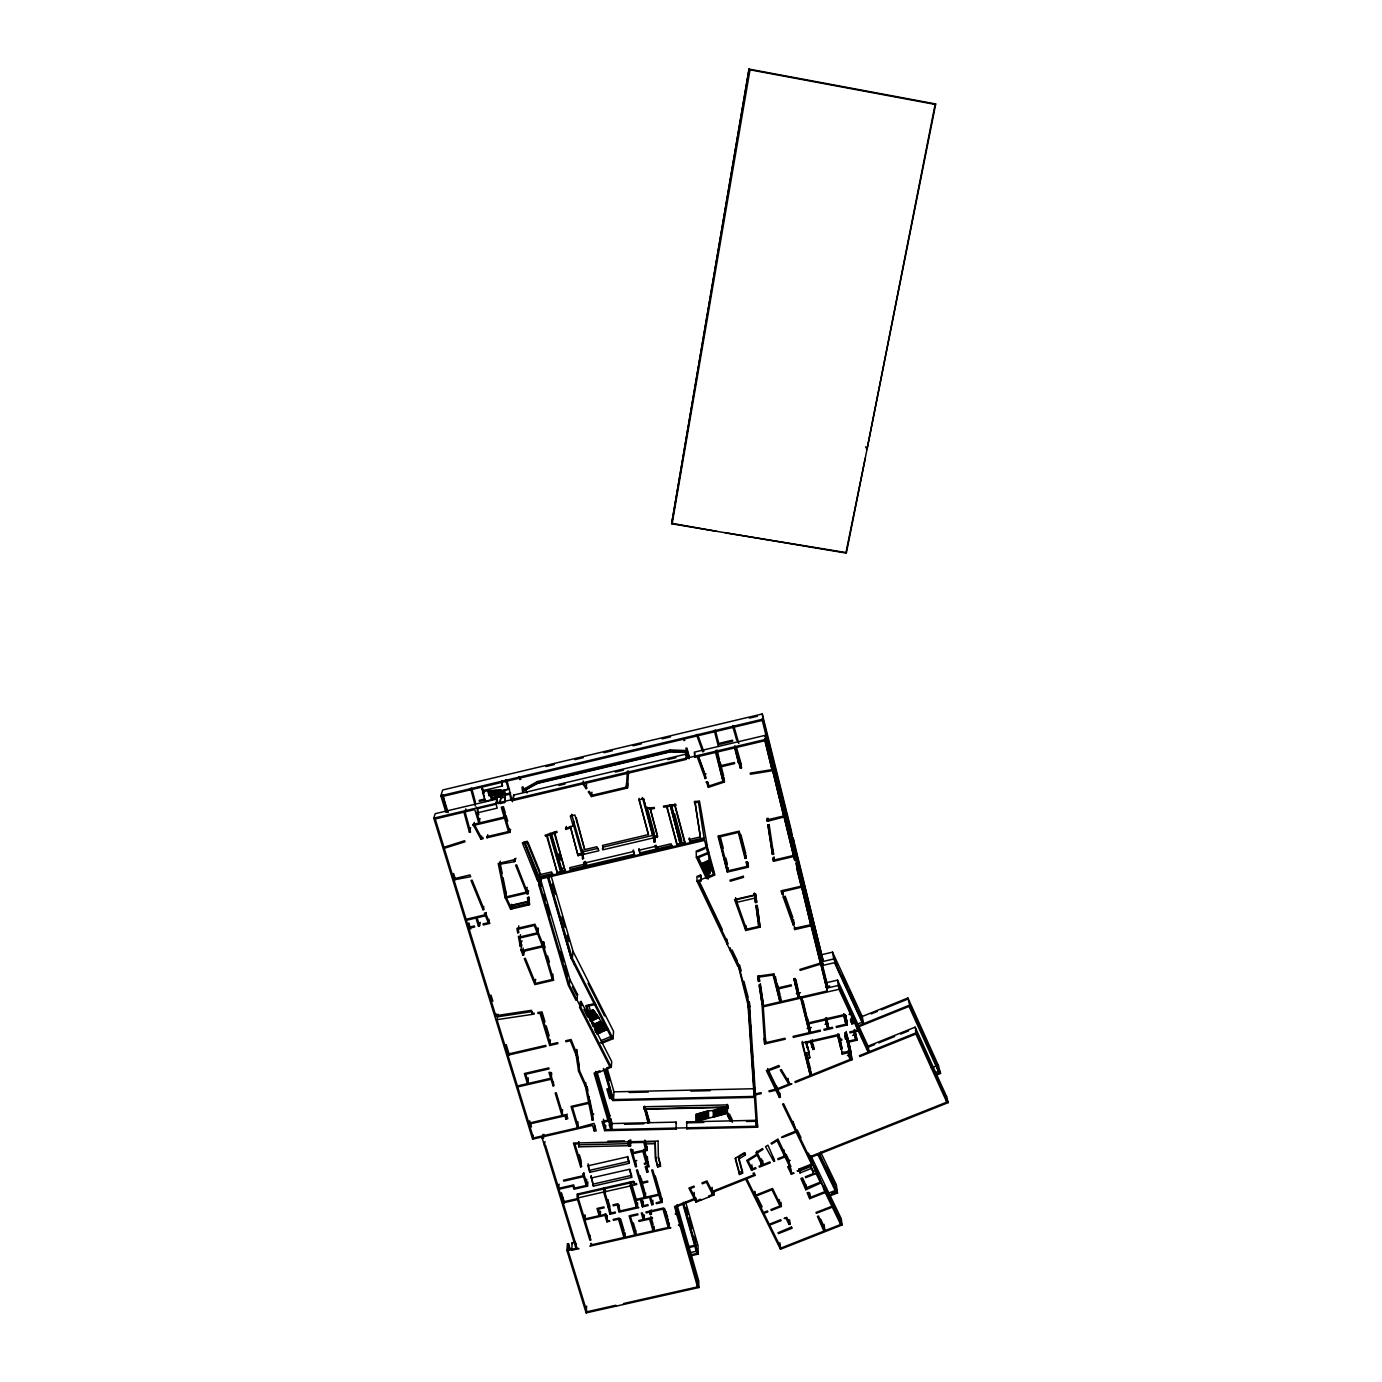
<?xml version="1.0" encoding="UTF-8"?>
<svg xmlns="http://www.w3.org/2000/svg" width="1382" height="1382" viewBox="0 0 1382 1382"><rect width="100%" height="100%" fill="white"/><g stroke="black" fill="none" stroke-linecap="round" stroke-linejoin="round"><path stroke-width="1.5" d="M624.111 1233.176L623.938 1237.477L592.342 1244.629L590.857 1243.403L591.289 1244.871L589.889 1246.167L670.892 1227.821L669.303 1227.199L669.303 1222.932M705.977 843.175L706.116 846.25L707.238 845.991L699.465 800.973L694.334 801.715L694.507 802.787L698.463 802.234L704.284 839.323L681.637 844.661L671.307 806.086L671.307 804.618L681.62 843.124L685.006 842.329L674.796 804.134M716.394 531.275L672.205 523.381L672.222 520.219M623.938 1237.477L618.514 1219.2L613.435 1220.358L613.159 1219.425L619.291 1218.043L624.992 1237.236L634.787 1235.007L629.121 1215.814L637.689 1213.862L637.966 1214.778L630.451 1216.488L635.841 1234.782L653.047 1230.878L649.592 1219.045L639.02 1221.446L638.743 1220.531L643.183 1219.511L641.3 1213.051L642.354 1212.809L644.237 1219.269L652.287 1217.456L652.546 1218.371L650.646 1218.803L654.101 1230.636L668.232 1227.441L668.266 1223.156M680.514 844.92L670.149 804.79L680.514 844.92L657.521 850.327L656.139 845.3L655.016 845.577L656.398 850.604L586.106 867.136L584.672 862.143L583.55 862.403L584.983 867.412L562.094 872.802L550.986 834.417L557.136 832.361L556.721 831.325L545.078 835.229L545.493 836.265L549.881 834.78L560.971 873.061L538.099 878.434L524.158 841.983L538.358 876.844L552.696 873.476L552.455 875.065L551.539 871.938L540.224 874.599L527.129 842.415M670.374 749.942L537.408 781.538L523.761 789.157L523.433 790.711L537.114 783.076L670.374 751.428L670.374 749.942L686.405 750.53L688.184 758.632M671.652 523.761L749.027 69.1L671.652 523.761L846.354 553.111L935.718 103.961L749.027 69.1M669.303 1227.199L666.072 1211.703M660.803 1201.701L658.92 1195.188L659.007 1188.917L660.872 1195.395L660.803 1201.701L656.139 1202.755L656.415 1203.687L662.133 1202.375L662.185 1198.177M648.037 1161.847L647.951 1165.942L645.204 1166.563L646.845 1172.212L648.331 1171.867L646.551 1167.272L649.281 1166.65L643.908 1151.189L647.156 1150.446L645.325 1141.929L655.223 1141.705L655.569 1159.118L657.728 1166.926L660.51 1166.287L658.972 1158.824M657.728 1166.926L655.517 1157.097L655.223 1141.705M660.51 1166.287L658.454 1157.028M641.593 1179.295L641.473 1183.441L645.498 1197.244L658.661 1194.255L658.713 1190.075M653.047 1230.878L653.116 1226.594M654.101 1230.636L654.17 1226.352M655.569 1159.118L655.604 1157.08M666.314 1216.868L667.644 1216.557L666.055 1215.935L663.74 1207.954L645.947 1211.979L646.223 1212.912L649.609 1212.135L650.3 1214.553L651.371 1214.312L651.44 1210.079M652.891 1200.302L652.805 1204.499L651.751 1204.741L651.82 1200.526M657.469 836.939L657.504 835.419L654.135 836.214L646.482 808.159L649.972 807.658L657.469 836.939L654.083 837.734L655.172 841.742L654.049 842.001L653.081 833.45M657.521 850.327L657.573 847.252M650.3 1214.553L650.386 1210.321M656.398 850.604L656.433 849.049L640.039 852.919L639.97 854.456L638.881 848.738L640.039 852.919M646.845 1172.212L647.001 1166.045M647.156 1150.446L647.26 1146.386M647.951 1165.942L647.381 1156.579M655.172 841.742L655.241 838.684M631.419 1181.61L631.263 1185.756L635.305 1199.559L644.427 1197.486L644.599 1191.215L640.056 1175.616M632.973 1149.651L632.818 1153.711L636.584 1166.65L635.53 1166.892L630.434 1149.409L631.505 1149.168L632.541 1152.761L645.809 1149.738L644.91 1140.029M644.237 1219.269L644.357 1215.02M654.049 842.001L654.204 833.191L647.139 807.209M645.498 1197.244L645.601 1193.063M647.294 1163.679L644.565 1164.318L644.288 1163.368L646.154 1162.936L646.31 1156.82L644.116 1149.168M644.651 1106.153L648.538 1123.065M651.751 1204.741L649.592 1197.313L641.317 1199.196L643.217 1205.691L647.864 1204.638L648.141 1205.553L642.423 1206.866L642.595 1200.543M652.96 838.01L602.759 849.844L602.466 848.79L603.502 847.045L652.719 835.436L643.597 798.606M643.217 1205.691L643.321 1201.476M643.183 1219.511L643.304 1215.262M648.106 1123.1L644.081 1106.757L727.606 1104.892L727.727 1108.329L727.139 1104.304M644.185 1107.155L644.133 1109.245L727.295 1107.379L727.295 1108.347M642.423 1206.866L640.246 1199.421L635.582 1200.492L637.482 1206.987L638.812 1207.678L619.015 1212.169L617.184 1204.862L613.28 1205.76L613.003 1204.828L617.979 1203.705L620.121 1210.943L636.428 1207.229L636.566 1203.014M603.364 848.583L602.483 845.438L648.434 834.59L639.002 798.347M635.841 1234.782L635.979 1230.481M637.482 1206.987L637.62 1202.772M635.599 1164.853L635.737 1160.742L636.791 1160.5M634.787 1235.007L635.012 1228.563L633.319 1222.828M631.263 1185.756L636.791 1184.495L636.515 1183.562L634.39 1184.046L634.476 1181.973L578.056 1194.825L577.555 1199.576L589.907 1240.276L590.96 1240.051L584.862 1219.926L585.191 1215.676M593.396 1186.101L591.133 1175.978L593.396 1186.101L631.695 1177.378L630.002 1169.258M636.428 1207.229L630.209 1185.998L630.365 1181.852M630.797 1139.908L630.555 1145.954L629.484 1146.196L629.743 1140.15M629.155 1163.316L627.255 1156.855L587.903 1165.838L589.838 1172.299L629.155 1163.316L627.825 1156.44M642.336 799.003L642.405 797.552L652.719 835.436M628.568 1145.695L628.568 1140.737L628.568 1145.695L578.712 1146.835L578.782 1141.878L578.712 1146.835M624.992 1237.236L625.165 1232.934M619.067 1211.185L619.05 1204.914M634.424 854.231L634.355 855.786L633.267 850.051L634.424 854.231L586.279 865.564L585.087 861.401L584.914 862.973L633.198 851.606M604.953 1187.639L604.694 1191.802L611.017 1212.999L615.145 1212.066L615.422 1212.999L609.911 1214.242L609.877 1209.077M737.573 962.909L748.595 1007.253L748.18 1001.864L756.455 1126.244L611.811 1129.526L612.157 1123.549L610.792 1118.902L609.721 1119.144L610.585 1122.098M755.056 1094.319L755.211 1096.392L613.539 1099.571L613.988 1091.849L606.974 1067.75M578.522 1193.668L578.16 1197.849L584.586 1219.01L599.166 1215.694L597.007 1208.473L603.882 1206.901L604.159 1207.833L598.337 1209.146L600.22 1215.452L606.042 1214.139L607.665 1220.669L609.842 1221.17L606.888 1221.843L607.251 1215.452M609.911 1214.242L608.08 1206.935L608.166 1199.697M610.792 1118.902L610.429 1124.844L609.358 1125.103L610.671 1129.56L605.523 1129.664L603.312 1122.201L608.184 1121.078L608.27 1114.186L595.728 1071.482M610.671 1129.56L611.017 1123.583M612.433 1099.588L612.554 1097.498L610.464 1097.55L608.166 1089.69L610.153 1089.241L605.23 1072.363M754.676 1088.239L755.28 1097.36L612.71 1100.538L610.758 1091.296M609.358 1125.103L609.842 1115.654L597.024 1071.948M608.08 1206.935L603.64 1192.044L603.899 1187.881M610.015 1091.314L609.877 1088.308L606.853 1088.999L609.635 1098.517L612.848 1098.448M611.811 1129.526L595.417 1073.693L611.328 1067.198L611.69 1061.514L581.062 1001.414L579.68 1005.44M601.688 1043.358L613.107 1038.694L613.556 1031.352L573.098 951.455L551.107 875.912M609.479 1121.597L608.408 1121.839L608.546 1115.153M599.166 1215.694L599.442 1211.444M612.157 1123.549L676.109 1122.115L676.126 1129.059L604.677 1130.683L605.057 1124.689M600.22 1215.452L600.496 1211.219M605.523 1129.664L605.782 1125.691M627.428 771.104L626.374 787.135L591.997 795.289L589.233 791.247L588.248 791.834L591.479 796.55L627.48 788.016L627.756 783.715M626.374 787.135L626.651 782.834M627.48 788.016L628.62 770.983M606.525 1028.985L599.581 1031.818L606.525 1028.985L605.921 1027.793L595.452 1031.974L595.694 1029.003L594.692 1029.417M597.059 1034.03L607.164 1029.469M590.01 1238.669L590.252 1235.422M605.886 1028.139L604.66 1026.118L597.732 1028.968L598.959 1030.989L605.921 1027.793M676.973 1204.828L698.722 1280.872L698.843 1287.54L586.141 1312.9L586.624 1306.111M604.02 1025.634L597.076 1028.484L604.02 1025.634L602.794 1023.596L595.815 1026.809L602.794 1023.596M597.093 1028.122L597.698 1029.314L604.66 1026.118M588.905 1103.32L572.407 1107.12L578.54 1127.626L594.035 1123.393L596.247 1130.873L594.208 1130.908L594.64 1124.931M600.22 1032.648L600.427 1029.936M600.876 1021.419L593.914 1024.287L600.876 1021.419L598.216 1016.599L591.22 1019.812L598.216 1016.599M589.838 1172.299L588.076 1163.799M601.498 1022.265L594.536 1025.116L601.498 1022.265L600.894 1021.073M544.957 1141.567L544.473 1145.609L545.545 1145.367L558.691 1188.313L573.72 1184.892L574.687 1188.071L586.227 1185.445L586.711 1179.209M584.586 1219.01L584.914 1214.761M598.959 1030.989L599.581 1031.818M634.39 1184.046L633.578 1181.247L577.037 1194.117L577.279 1198.66L562.854 1201.943L558.967 1189.246L572.943 1186.067L573.893 1189.246L587.557 1186.136L587.886 1181.973M551.712 1073.503L551.021 1079.256L517.714 1086.943L528.857 1123.134L561.956 1115.533L555.167 1093.007L556.238 1092.765L563.027 1115.291L565.704 1114.669L567.536 1117.744L567.829 1118.694L565.894 1119.144L564.91 1115.879L529.151 1124.102L533.417 1137.973L577.469 1127.867L571.042 1106.412L588.628 1102.37L585.398 1086.477L578.574 1071.223L576.104 1055.088L570.334 1040.732L565.981 1041.734L565.687 1040.75L571.042 1039.506L577.21 1054.863L579.663 1070.981L586.486 1086.2L593.362 1120.076L592.256 1120.249L592.723 1114.324L589.734 1099.588M597.56 1016.098L590.58 1018.966L597.56 1016.098L596.316 1014.06L589.302 1017.273L596.316 1014.06M589.302 1097.481L588.836 1103.337L592.256 1120.249M595.176 1025.962L602.155 1022.766L595.176 1025.962L593.932 1023.924M586.227 1185.445L583.567 1176.635L583.895 1172.506M595.556 1032.354L595.797 1029.383M586.141 1312.9L566.896 1250.399L575.931 1248.343L576.346 1243.472M588.628 1102.37L589.112 1096.513M595.659 1013.542L588.663 1016.426L595.659 1013.542L594.415 1011.503L587.385 1014.716L594.415 1011.503M593.137 1009.793L586.106 1013.041L593.137 1009.793L593.742 1010.985L586.745 1013.87L586.141 1012.661M578.609 1143.899L574.877 1143.985L581.701 1166.615L580.63 1166.857L581.148 1160.707L579.369 1154.782M593.742 1010.985L586.745 1013.87M577.555 1199.576L563.148 1202.858L576.985 1248.101L578.954 1248.637L571.803 1250.261L572.079 1242.833L575.016 1242.176M585.398 1086.477L585.726 1082.624M591.859 1020.659L598.855 1017.446L591.859 1020.659L590.615 1018.62M589.941 1018.119L596.955 1014.906L589.941 1018.119L588.697 1016.081M566.896 1250.399L567.484 1243.869L568.52 1243.645L570.42 1249.777M588.024 1015.563L595.055 1012.35L588.024 1015.563L586.78 1013.524M568.52 1243.645L567.95 1250.157L586.918 1311.777L615.836 1305.264L616.113 1306.163M577.469 1127.867L578.004 1121.89M578.574 1071.223L579.11 1065.522L576.657 1049.456L576.104 1055.088M562.854 1201.943L563.269 1197.728M581.062 1001.414L580.544 1006.822L579.507 1007.236L609.842 1066.697L607.337 1067.716L607.821 1068.631M566.672 1117.934L567.086 1113.978M577.555 994.522L577.002 999.894L575.966 1000.309L568.261 985.193L538.807 884.929L539.585 880.127L540.707 879.868L569.937 979.544L577.555 994.522L576.536 994.936L572.424 986.886M558.691 1188.313L559.105 1184.149M565.894 1119.144L566.292 1115.188M561.956 1115.533L562.578 1109.625M584.983 867.412L585.502 862.696M586.106 867.136L586.607 862.437M591.479 796.55L591.962 792.197M573.979 963.91L574.169 962.045M611.328 1067.198L569.332 984.848L569.937 979.544M613.107 1038.694L572.321 958.279L573.098 951.455M581.943 850.224L582.548 858.844L583.67 858.585L582.53 854.612L598.942 850.742L596.851 846.751L584.707 849.619L576.208 817.557M582.53 854.612L583.066 849.965M600.168 1042.892L611.656 1038.193L571.284 958.624L548.36 877.501M582.548 858.844L583.066 854.18L571.664 814.292L571.457 815.777M498.021 1014.215L497.002 1019.674L507.626 1054.19L545.717 1045.379L546.011 1046.364L507.937 1055.174L517.404 1085.958L527.458 1083.643L524.365 1073.538L548.758 1067.906L549.051 1068.891L525.747 1074.263L528.546 1083.402L550.727 1078.288L548.965 1072.449L550.053 1072.207L554.078 1085.596L553.007 1085.855L553.456 1082.002M578.039 855.665L570.334 826.488L578.039 855.665L581.407 854.871M542.815 1134.553L542.314 1138.578L543.385 1138.336L543.869 1134.311M550.727 1078.288L551.418 1072.536M627.29 773.384L584.033 783.646L587.056 788.068L586.072 788.656L586.59 784.354M549.708 1045.5L540.017 1013.213L538.013 1013.507L537.805 1012.505L540.846 1012.056L550.502 1044.274L557.62 1042.615L557.913 1043.6L549.708 1045.5L550.416 1039.903M586.072 788.656L582.841 783.922L583.204 781.072M520.444 934.629L519.857 938.015L521.394 946.169L520.254 946.324L518.371 936.305L519.649 936.979L537.201 932.867L534.264 925.474L518.198 929.222L518.837 932.608L517.697 932.764L516.885 928.445L534.972 924.195L543.437 945.564L553.698 980.218L534.851 984.606L524.262 958.59L525.333 958.244L535.542 983.362L552.299 979.458L552.99 974.189M570.127 827.991L565.877 829.425L565.463 828.388L573.115 825.831L573.72 821.323M574.014 822.376L573.616 825.382L581.58 853.316L578.229 854.111M575.931 1248.343L541.848 1137.058L532.64 1139.165L533.158 1135.14M554.51 831.791L565.445 872.007L554.286 833.311M560.971 873.061L561.628 868.311M562.094 872.802L562.733 868.051M565.877 829.425L566.309 826.401M527.458 1083.643L528.287 1077.874M547.427 836.369L557.602 873.856L546.598 835.885M543.437 945.564L543.938 942.161M532.001 1013.386L532.277 1011.572L497.036 1016.858L496.121 1013.887L495.775 1015.701L531.396 1010.346L532.001 1013.386L534.005 1013.075L534.212 1014.094L497.002 1019.674M524.555 951.455L522.897 955.238L520.928 949.849L522.206 950.522L542.331 945.824L542.832 942.42M552.299 979.458L542.625 946.843L543.385 941.729L545.182 947.81M535.11 982.844L535.646 979.302M542.331 945.824L537.581 933.869L538.375 928.808M537.201 932.867L537.978 927.823M540.707 879.868L539.93 884.67L538.807 884.929M569.332 984.848L538.393 879.488L539.187 874.702L538.894 881.146L537.771 881.405L522.361 842.865L527.181 841.241L527.596 842.277L523.864 843.521M540.224 874.599L540.483 873.027M538.03 879.816L537.771 873.925L524.849 842.225M536.976 878.71L537.771 873.925M523.985 954.893L522.603 951.524L523.191 948.087M522.897 955.238L523.484 951.801M527.285 889.887L526.715 893.118L506.434 897.885L510.303 905.97L528.062 901.807L528.909 896.901M511.72 908.941L512.031 907.3L528.84 903.362L529.081 897.972M520.928 949.849L521.809 944.718M528.563 904.985L529.41 900.079M672.205 523.381L750.011 69.808L935.113 104.41L866.98 449.461L865.65 446.783M526.715 893.118L527.993 893.843L528.563 890.613M520.254 946.324L521.135 941.211L522.258 941.056M526.836 893.964L527.406 890.734M506.106 896.866L526.317 892.116L527.164 887.261M517.697 932.764L518.803 925.871M725.274 532.778L845.974 552.558L865.201 458.375M537.408 781.538L537.304 783.473L670.408 751.86L687.735 752.482L689.359 758.649M528.062 901.807L527.406 897.574L528.546 897.436L529.686 904.726L510.597 909.218L511.547 904.277M515.918 858.257L514.208 861.729L514.83 858.602M510.597 909.218L505 897.125L505.967 892.254L503.031 877.622M505.311 898.162L505.967 892.254M522.88 790.141L523.882 789.588L523.104 786.928L522.016 787.187L522.551 791.696L537.304 783.473M509.129 828.526L508.49 831.549L486.723 836.697L487.034 837.768L509.923 832.344L510.563 829.321M518.665 778.36L518.993 776.839L519.787 779.534L520.876 779.275M465.872 808.919L465.06 811.89L470.554 832.05L469.414 832.292L463.92 812.15L435.226 818.956L443.95 847.27L464.594 840.74L464.991 841.776L444.261 848.323L453.642 878.814L469.984 874.961L470.692 876.689L453.97 879.85L466.097 919.255L485.065 914.798L484.408 913.191L485.497 912.846L489.815 923.418L483.32 924.955L483.009 923.919L488.295 922.692L489.003 919.358M686.267 755.211L685.973 754.14L513.672 795.065L512.722 799.435L513.033 800.506L582.841 783.922M513.033 800.506L513.655 797.587M506.123 896.901L499.558 864.303L500.249 861.159M488.295 922.692L485.479 915.8L486.205 912.5M508.49 831.549L504.499 818.109L505.173 815.138M495.775 1015.701L468.895 928.341L474.665 926.977L474.354 925.957L468.584 927.305L466.408 920.274L475.961 918.045L478.431 926.095L479.537 925.836L480.297 922.485M483.009 909.788L471.02 880.489L472.091 880.144L484.097 909.442L483.009 909.788L483.752 906.506M496.242 804.186L478.155 808.487L476.997 812.927L479.969 822.791L504.188 817.056L505.19 812.581L503.445 806.691M478.431 926.095L479.191 922.744M505.328 797.034L504.655 802.493L500.094 803.564L499.766 802.51L500.802 798.122L505.328 797.034L504.655 802.493M500.198 793.337L501.044 796.205L505.622 794.063M509.371 788.604L502.789 790.677M506.417 781.279L506.779 779.742L512.359 801.75M504.119 794.685L502.858 790.4M500.094 803.564L500.802 798.122M505.311 781.538L505.674 780.001L508.282 788.863M501.32 794.581L500.042 790.262L501.511 789.917C504.914 795.669 500.146 796.067 500.111 789.986L498.66 790.331L499.938 794.65L501.39 794.305M468.584 927.305L469.362 923.953M491.681 794.788L490.23 795.134L488.952 790.832L490.403 790.487L491.612 795.065L490.334 790.763L493.167 790.349L494.393 794.926L493.098 790.625L494.566 790.279L495.844 794.581L489.228 795.963L487.639 790.625L482.491 791.851L485.376 801.474L496.501 798.053L494.497 790.556L495.948 790.193L498.021 797.431L499.593 796.533M499.938 794.65L498.729 790.055L495.948 790.193M502.426 785.995L501.752 780.934L502.426 785.995L482.802 790.677L481.748 787.153M509.526 789.174L501.338 791.022L502.547 795.583M532.64 1139.165L433.775 818.161L435.192 813.687L496.967 799.021L495.913 803.426L497.209 808.125L476.997 812.927M496.242 804.479L497.278 800.092M500.008 794.374L495.844 794.581M487.034 837.768L487.76 834.711M497.261 790.4L498.539 794.719M504.499 818.109L474.717 825.175L481.558 837.924L482.888 837.613L483.199 838.667L480.953 839.202L481.713 836.145M494.981 798.675C495.533 792.041 489.781 794.132 493.478 799.297M490.23 795.134L489.021 790.556L487.639 790.625M488.917 794.926L490.299 794.857M474.354 822.445L473.128 825.555L472.799 824.484L478.828 823.067L479.986 818.559M482.802 790.677L483.216 789.122L484.356 792.957M469.414 832.292L470.623 827.749M471.227 789.658L471.642 788.103L475.494 802.337M470.122 789.917L470.554 788.362L475.322 805.982M447.077 812.305L442.758 794.978L448.165 812.668M445.902 812.253L440.858 795.756L442.672 790.003L762.277 713.958L791.35 830.737L792.266 836.732L791.178 836.991M738.714 1159.118L738.593 1157.08L745.243 1152.985L745.382 1155.006L738.714 1159.118L742.566 1173.283L739.508 1174.493L735.103 1158.392L744.276 1152.743L745.382 1155.006M756.887 1151.12L757.181 1155.162L748.111 1160.759L752.171 1168.982L755.591 1167.617L756.023 1168.498L751.601 1170.26L746.729 1160.431L756.749 1154.264L755.919 1152.605L762.449 1148.58L763.071 1149.375L757.301 1152.934L763.054 1164.629L769.86 1161.917L770.292 1162.798L759.444 1167.134L759.012 1166.235L762.035 1165.043L761.551 1158.911M706.133 847.028L696.2 851.174L696.373 857.324L706.496 878.572M697.668 851.692L705.01 848.634M696.373 857.324L708.828 852.141M707.757 853.713L697.841 857.859L707.86 878.866M701.4 863.75L709.398 859.984M707.29 875.998L702.436 863.629L709.588 860.658L709.312 857.98M703.023 864.873L710.175 861.902L709.588 860.658M703.041 865.167L710.175 861.902M703.628 866.41L710.78 863.439L710.193 862.195M703.645 866.721L710.78 863.439M704.25 867.965L711.402 864.977L712.611 868.069L705.459 871.057M704.25 868.259L711.402 865.287M704.855 869.503L712.006 866.531M704.855 869.796L712.024 866.825M705.459 871.351L712.628 868.38M726.863 939.069L727.157 944.148L728.21 943.716L698.566 881.802L701.158 880.731L700.985 875.946L700.536 874.979L696.908 876.482L697.046 881.267L737.815 966.381M706.064 872.595L713.302 869.658L713.544 874.409L697.046 881.267M706.081 872.906L713.233 869.917M698.411 877.017L700.985 875.946M706.668 874.15L710.244 872.664M706.686 874.443L710.262 872.958M708.966 877.484L708.292 871.748L708.966 877.484L714.891 875.013L707.394 847.235M596.92 1033.667L608.149 1029.054M601.066 1040.594L611.777 1036.206M907.888 997.994L909.65 1005.094L863.629 1023.699L862.213 1016.496L907.888 997.994L938.585 1065.919M871.299 1013.87L877.294 1011.434M881.301 1009.827L907.283 999.29M856.477 1024.494L862.454 1022.075L835.937 964.671M856.84 1026.463L862.834 1024.027L861.763 1018.569M857.445 1027.275L909.045 1006.407L939.155 1072.95L940.226 1072.708M850.828 1053.101L851.001 1059.061L852.262 1059.631L795.358 1082.555L794.926 1081.657L810.318 1075.455L802.286 1041.423M915.143 1027.154L916.525 1032.648L869.14 1051.737L868.051 1046.157L915.143 1027.154L946.705 1096.807M847.356 1055.572L851.26 1054M866.79 1047.746L874.754 1044.533M878.727 1042.926L894.638 1036.517M900.615 1034.099L908.561 1030.903M788.137 1078.375L788.777 1084.127L776.529 1089.068L767.822 1070.998L779.534 1066.61L778.843 1065.453L766.354 1070.497L775.44 1089.31L768.997 1090.795L769.238 1091.763L775.872 1090.243L779.362 1097.446L780.381 1097.032L779.984 1093.162M806.967 1044.447L808.971 1052.272L806.362 1052.859L807.123 1058.491L811.355 1075.023L849.965 1059.476L848.133 1050.493M868.121 1052.168L858.308 1031.007L857.272 1025.513L867.015 1046.571L868.121 1052.168L859.466 1055.641L859.88 1056.556L915.903 1033.995L946.791 1102.145L809.299 1156.959L783.594 1103.717L782.575 1104.114L795.652 1131.202C775.993 1138.664 777.427 1140.081 796.084 1132.083L793.113 1121.389M780.381 1097.032L776.978 1089.966L791.869 1083.972L789.796 1083.713L781.314 1069.582L780.329 1070.065L788.777 1084.127M931.261 1067.82L938.257 1065.194L940.555 1073.434L936.599 1075.023M934.647 1072.518L940.019 1071.396M935.165 1074.557L939.155 1072.95L931.917 1053.775M739.508 1174.493L739.387 1172.437L742.445 1171.228L738.593 1157.08M783.957 1149.962L784.561 1156.043L777.738 1158.772L778.17 1159.653L784.993 1156.924L784.579 1152.882M773.73 1161.433L774.732 1161.018L767.943 1145.194L765.559 1146.663L773.73 1161.433L773.367 1157.356M788.5 1161.07L790.228 1160.379M694.127 1192.355L694.68 1199.507L675.798 1207.022L698.843 1287.54M712.093 1187.276L712.559 1194.463L708.551 1196.069L709.001 1196.933M694.68 1199.507L696.01 1202.115L714.01 1194.946L713.855 1190.766M786.151 1154.471L788.794 1159.913L789.433 1166.028L787.688 1166.719L791.368 1174.268L794.114 1173.18L791.955 1172.99L789.139 1167.203L790.867 1166.512L777.962 1139.027L771.052 1143.277L771.674 1144.089L777.116 1140.737L784.561 1156.043M915.42 1030.436L945.271 1096.323L946.359 1096.064L948.225 1102.629L809.714 1157.84L842.104 1224.953L780.467 1249.259L745.693 1179.157L712.68 1192.321L714.01 1194.946M800.005 1172.921L799.763 1170.882L810.975 1166.408L811.234 1168.464L800.005 1172.921L798.917 1169.12L812.15 1163.851L815.415 1170.623L813.411 1171.418L813.653 1173.473L805.309 1176.79L805.741 1177.671L816.106 1173.56L815.311 1167.393L824.847 1191.647L810.336 1197.399L808.159 1192.441L807.14 1192.804L809.714 1198.678L825.261 1192.528L824.432 1186.274L831.048 1199.991L832.327 1207.16L840.688 1224.487L824.899 1230.706L818.472 1216.039L817.436 1216.35L823.897 1231.103L781.037 1248.015L769.688 1225.108L781.158 1220.582L780.726 1219.719L769.273 1224.245L763.883 1213.413L767.891 1211.824L767.459 1210.943L763.451 1212.532L755.436 1196.346L755.125 1192.165M808.418 1153.106L811.217 1158.893L811.977 1165.009L797.103 1170.934L799.142 1171.159M712.559 1194.463L706.392 1182.197L702.367 1183.804L701.935 1182.923L706.945 1180.919L712.248 1191.439L753.864 1174.838L753.069 1173.249L754.088 1172.852L755.298 1175.322L746.712 1178.742L754.987 1195.465L772.538 1188.485L781.383 1206.469L771.294 1210.477L770.862 1209.596L779.949 1206.002L779.362 1199.697M755.436 1196.346L771.968 1189.764L779.949 1206.002M816.106 1173.56L820.269 1182.18L806.138 1187.794L801.888 1178.155L800.904 1178.552L805.827 1189.781L820.683 1183.061M827.835 1193.409L835.799 1190.247L819.301 1155.957M831.29 1193.046L835.212 1191.491M828.146 1195.655L837.077 1192.096L836.766 1189.867M829.632 1196.069L837.492 1192.942L836.3 1184.702L820.632 1152.087M790.055 1224.089L786.721 1217.335L784.13 1218.371L786.151 1218.596L789.053 1224.487L790.055 1224.089L789.623 1219.84M832.327 1207.16L816.33 1213.292L816.036 1212.463L831.912 1206.296L825.261 1192.528M715.841 750.374L723.028 781.348L709.104 785.961L707.532 781.676L706.15 782.108M706.427 782.039L708.379 787.36L724.427 782.039L724.116 777.772M704.837 778.567L704.958 774.248L706.047 773.885M794.926 983.984L794.235 978.698L795.393 984.934L793.994 978.681L795.116 978.456L799.349 997.424L827.3 990.963L810.232 920.792L811.027 925.785L794.788 929.568L794.322 928.272L810.768 924.765L795.894 863.353L797.017 863.094L797.742 867.792L796.619 868.051L801.145 886.207L781.003 890.906L782.108 894.016L783.197 893.67L782.782 890.44M793.13 924.886L792.439 919.911L793.51 919.566L794.201 924.541L793.13 924.886L783.318 897.419L784.406 897.073M820.597 964.135L800.213 970.406L799.884 969.421L820.355 963.116L811.027 925.785M741.08 763.676L741.478 767.856L740.355 768.167L739.957 763.97L741.08 763.676L736.502 747.576M545.907 766.544L554.217 764.574M574.981 759.634L583.29 757.647M604.072 752.706L612.381 750.72M633.146 745.779L641.455 743.81M662.237 738.869L670.546 736.882M749.424 718.122L757.422 716.222M440.858 795.756L762.968 719.158L762.277 713.958M442.275 796.533L762.121 720.471L761.931 719.055L823.171 965.327L834.503 962.701L862.834 1024.027M683.779 740.545L684.885 740.286M484.978 798.969L479.139 800.368L479.45 801.387L485.255 800.005M497.796 795.928L510.632 792.888M496.069 797.449L509.837 794.166L510.908 800.023M719.037 744.483L732.702 741.236L732.443 740.199L718.778 743.447L715.34 730.145L715.444 731.579M736.71 740.286L732.65 726.016L732.771 727.45M491.284 798.951L498.038 797.345M783.231 812.616L794.702 860.364L795.825 860.105L765.162 735.345L694.386 752.154L694.783 757.353L697.236 756.783L705.148 778.498L706.237 778.135L698.307 756.524L715.565 752.43L723.028 781.348M558.881 785.46L565.013 784.009M615.284 772.072L623.472 770.12M667.782 759.599L675.988 757.647M433.775 818.161L765.697 739.387L765.162 735.345M465.06 811.89L474.769 809.576L478.828 823.067M628.482 773.091L686.336 759.374L685.973 754.14M737.85 757.422L738.506 762.657L734.775 745.762M738.506 762.657L734.585 747.921L716.705 752.154L720.247 765.853L734.36 762.501L734.619 763.59L720.523 766.924L724.427 782.039M499.558 864.303L514.208 861.729M582.409 852.003L597.888 848.358M583.066 854.18L584.189 853.903M638.812 850.275L655.258 846.406M783.888 817.056L767.304 821.305L767.096 819.889L783.611 816.002L771.726 766.509L793.475 855.475L774.456 859.95L774.127 857.825L772.987 857.997L773.488 861.28L793.734 856.529M656.657 847.183L671.099 843.797L671.963 846.941L671.963 845.404L657.556 848.79M689.359 839.496L689.324 837.976L690.205 842.64L689.359 839.496L700.363 836.905L694.956 801.266M538.565 876.62L539.671 876.361M557.827 872.267L561.178 871.472L550.122 833.26M565.653 870.418L562.301 871.213L551.815 834.918M666.66 806.76L677.128 845.715L677.128 844.177L680.497 843.383M690.171 841.12L704.215 837.803M538.393 879.488L704.561 840.377L713.544 874.409M708.171 849.55L707.048 849.809L706.858 845.197M790.262 830.979L791.35 830.737M790.919 835.367L792.007 835.108M792.128 838.442L793.199 838.183L823.309 961.388L833.743 958.97L863.629 1023.699M528.511 901.237L511.098 905.331L512.031 907.3M745.9 855.078L746.176 858.187L745.053 858.447L744.639 853.782L745.744 853.523L740.959 834.901M793.873 842.588L792.784 842.847L793.043 844.488L794.132 844.229L793.199 838.183M485.479 915.8L477.084 917.769L479.537 925.836M745.053 858.447L738.351 832.465L719.383 836.922L728.228 870.781L747.092 866.359L746.66 861.66M794.702 860.364L793.994 855.7L795.116 855.441M746.176 858.187L739.215 831.152L717.984 836.145L727.381 872.077L748.474 867.136L747.092 861.729L745.969 861.988L747.092 866.359M519.857 938.015L537.581 933.869M522.603 951.524L542.625 946.843M801.405 887.227L782.488 891.666L783.197 893.67M735.604 898.559L746.47 929.24L758.753 926.372L758.424 923.038M736.537 899.077L736.779 902.342L754.883 898.11L755.488 902.55L756.628 902.394L755.574 894.672L734.568 899.578L745.727 930.501L760.014 927.167L759.513 922.157M595.176 1003.453L585.761 1005.63L588.024 1013.403M595.642 1004.368L587.091 1006.355L588.836 1012.35M822.186 954.565L832.534 952.163L862.213 1016.496M594.847 1029.936L595.884 1029.694L593.949 1023.026M758.493 981.462L758.01 976.193L759.115 976.038L759.599 981.289L758.493 981.462L757.664 976.228L773.937 973.895L777.565 987.992L791.178 984.848L791.437 985.85L777.824 988.994L781.089 1001.639L798.26 997.666L794.702 979.648M869.14 1051.737L838.442 985.435L827.697 987.905L826.833 982.619L837.509 980.149L868.051 1046.157M796.308 993.658L800.489 992.708M825.538 986.903L829.718 985.936M759.478 985.47L762.156 1004.455L759.029 984.917L760.135 984.761L763.486 1005.716L780.001 1001.898L773.557 973.93M763.434 1006.77L838.995 989.305L850.085 1013.248L849.084 1014.526L850.535 1014.198L854.283 1022.3L852.711 1022.663L851.986 1019.709L850.448 1020.054L851.848 1023.889L854.715 1023.233L857.877 1030.056L849.809 1031.922L850.051 1032.907L853.869 1032.026L855.7 1039.471L848.185 1041.199L846.095 1032.769L845.007 1033.028L845.629 1039.247L846.492 1039.039L845.283 1032.544M800.921 996.871L809.386 1032.63L793.061 1036.396L793.32 1037.381L820.459 1031.127L820.2 1030.143L810.474 1032.389L808.332 1023.924L825.52 1019.951L827.645 1028.433L823.931 1029.279L824.173 1030.264L832.707 1028.312L832.465 1027.327L828.734 1028.173L826.609 1019.709L843.815 1015.735L845.922 1024.217L836.179 1026.463L836.421 1027.448L847.252 1024.96L845.749 1015.459L846.285 1019.484M807.174 1028.502L811.32 1027.534M825.019 1024.39L828.405 1023.596M845.749 1015.459L847.252 1024.96M765.179 1037.139L765.697 1042.702L784.976 1038.262L785.235 1039.229L764.661 1043.98L764.142 1038.418M812.236 1046.934L810.768 1040.473L812.875 1049.456L813.963 1049.197L813.445 1045.483M858.308 1031.007L854.957 1031.767L857.03 1040.214L848.427 1042.183L850.915 1052.151L849.377 1052.497L851.001 1059.061M812.875 1049.456L812.219 1039.851M852.573 1035.464L856.011 1034.669L854.767 1029.625M807.347 1043.185L806.967 1047.107L805.931 1043.047L810.958 1041.89L811.804 1047.02M807.123 1058.491L809.731 1057.904L807.848 1046.9M813.963 1049.197L812.046 1041.648L837.596 1035.774L840.93 1049.076L842.018 1048.834L839.945 1040.56L841.914 1040.11L841.673 1039.126L839.703 1039.575L838.442 1034.531L801.975 1042.926L810.318 1075.455M840.93 1049.076L839.98 1043.496L841.068 1043.255L839.012 1035.014M847.442 1036.638L849.913 1046.554L848.393 1046.9L849.377 1052.497M845.525 1033.511L849.567 1051.426L841.759 1052.393L842.191 1054.155L848.289 1052.756L849.965 1059.476M608.771 1115.913L609.842 1115.654M755.436 1093.905L760.981 1092.626L761.24 1093.594L755.488 1094.907L754.969 1088.1M730.612 1120.612L727.381 1115.032L730.18 1120.716M632.818 1153.711L642.837 1151.431L646.154 1162.936M589.993 1170.243L629.242 1161.277M583.567 1176.635L563.77 1181.144L563.493 1180.211L583.29 1175.702L582.72 1173.819L583.791 1173.577L587.557 1186.136M590.978 1178.051L629.328 1169.31L631.695 1177.378M657.763 1164.871L660.527 1164.249M593.534 1184.028L631.764 1175.305M578.16 1197.849L603.64 1192.044M604.694 1191.802L630.209 1185.998M641.473 1183.441L647.864 1181.99L647.588 1181.04L641.196 1182.508L637.517 1169.846L636.446 1170.088L644.427 1197.486M608.132 1200.682L609.998 1206.97M658.92 1195.188L650.646 1197.071L652.805 1204.499M603.606 1214.692L605.731 1214.208M584.862 1219.926L604.953 1215.365L606.888 1221.843M676.524 1207.212L676.541 1213.569L675.211 1213.862L676.817 1214.484L676.8 1208.144L679.737 1218.423L679.771 1224.832L678.441 1225.126L680.03 1225.748L679.996 1219.339L697.426 1280.216L697.547 1286.884L623.541 1303.537L623.818 1304.418M688.357 1246.737L696.735 1244.837M689.618 1247.376L693.816 1246.426M690.534 1252.541L696.856 1251.125L683.952 1205.812M690.689 1254.856L696.908 1253.457L696.856 1251.125M689.894 1255.979L698.169 1254.113L697.996 1245.493L685.697 1202.202M764.799 738.748L772.037 769.636L750.236 773.143L750.409 774.231L772.313 770.724M592.723 1114.324L593.811 1114.151M769.014 824.778L767.874 824.95L772.417 854.387L773.575 854.214L772.987 849.567L771.847 849.74L772.417 854.387M649.92 809.126L654.412 808.487L654.222 807.416L646.154 808.556L643.476 798.727L638.933 799.798L648.434 834.59M670.149 806.259L663.654 807.174L663.464 806.103L675.781 804.341L675.953 805.43L671.307 806.086M755.626 893.67L756.161 897.523L755.021 897.661L754.417 893.256L755.488 902.55M755.505 901.219L756.645 901.064M607.821 1141.221L624.422 1140.841M658.005 1141.1L573.461 1143.035L580.63 1166.857M578.885 1144.814L628.655 1143.674M645.273 1143.933L655.189 1143.709M613.988 1091.849L753.553 1088.74L754.14 1096.427L747.61 998.944M629.138 1092.471L648.296 1092.039M690.845 1091.089L709.985 1090.674M723.114 1114.497L723.011 1107.448L713.216 1110.627L708.482 1110.748L695.785 1114.393L695.906 1121.51L725.913 1113.702L725.809 1106.637L727.208 1106.602M644.012 1108.865L727.709 1106.982L727.727 1108.329M737.988 963.219L749.718 1007.098L749.286 1001.708L757.612 1127.211L686.768 1128.818L686.664 1121.873L755.989 1120.301L756.455 1126.244M624.439 1124.257L643.822 1123.825M703.766 1122.46L686.681 1122.84L686.664 1121.873M746.47 1121.493L757.146 1121.251L757.612 1127.211M689.324 757.163L686.923 748.008L685.817 748.284L687.735 752.482M670.374 751.428L686.439 751.998M933.835 103.633L935.718 103.961M933.23 104.082L935.113 104.41M473.577 825.451L480.953 839.202M600.272 1071.706L599.805 1070.791L594.087 1073.123L607.907 1120.128L601.965 1121.493L604.677 1130.683M599.615 1031.473L600.427 1032.665M595.832 1026.446L597.076 1028.484M595.21 1025.617L595.815 1026.809M591.893 1020.313L593.914 1024.287M589.976 1017.774L590.58 1018.966M580.043 1001.829L581.995 1005.647M583.947 1009.465L587.834 1017.1M588.006 983.276L595.607 998.253M596.074 999.169L604.573 1015.943M606.543 1028.64L607.147 1029.815M604.038 1025.289L604.642 1026.463M601.533 1021.92L602.759 1023.941M597.594 1015.753L598.199 1016.945M595.677 1013.196L596.298 1014.405M593.776 1010.639L594.381 1011.849M701.002 1200.129L700.553 1199.248L696.563 1200.854L690.344 1188.606L694.351 1187L693.919 1186.119L688.91 1188.123L694.23 1198.626L674.52 1206.486L676.541 1213.569M757.457 1197.486L762.138 1206.918M757.181 1155.162L762.035 1165.043M729.437 1114.065L732.218 1119.731M732.356 1122.27L727.709 1112.821L727.813 1114.928M798.917 1169.12L799.763 1170.882M784.993 1156.924L789.433 1166.028M810.802 1155.577L841.189 1218.579L842.104 1224.953M767.632 1068.562L774.87 1083.54L775.44 1089.31M797.259 1129.975L800.99 1137.68M811.631 1159.774L815.415 1170.623M831.463 1200.854L839.772 1218.112M796.084 1132.083L811.977 1165.009M810.975 1166.408L813.411 1171.418M811.234 1168.464L813.653 1173.473M826.764 1167.237L834.935 1184.253M819.405 1153.728L837.164 1190.714M818.766 1153.987L837.492 1192.942M817.764 1154.316L836.11 1192.493L835.799 1190.247M701.158 880.731L700.536 874.979M698.722 880.282L722.32 929.585M732.028 949.849L737.452 961.181M738.886 966.035L731.579 950.764L730.542 951.196L730.318 947.776M702.937 862.783L705.58 868.328M698.705 858.084L708.482 878.797M839.755 987.681L849.084 1007.841L850.085 1013.248M835.056 959.678L837.682 965.396M842.087 974.915L847.356 986.333M849.118 990.151L857.03 1007.288M858.775 1011.106L861.418 1016.807M916.525 1032.648L948.225 1102.629M912.569 1010.968L923.124 1034.323M927.512 1044.049L930.155 1049.871M909.65 1005.094L940.555 1073.434M802.648 1177.965L805.101 1183.562M820.666 1219.183L823.067 1224.694L823.897 1231.103M528.183 842.778L539.723 871.126M515.296 861.383L514.605 859.639L498.228 863.491L505 897.125M526.317 892.116L515.59 865.201L516.678 864.838L527.993 893.843M703.818 751.566L697.547 734.378L697.582 735.811M698.532 756.576L704.958 774.248M702.764 751.894L696.493 734.619L696.545 736.07M735.57 897.695L736.295 899.699L754.589 895.432L754.296 893.325L754.451 894.931M785.166 896.123L792.819 917.613M784.078 896.486L794.201 924.541M543.385 1138.336L542.919 1136.799L592.567 1125.414L594.208 1130.908M572.079 1242.833L572.355 1243.748M571.526 1249.345L571.803 1250.261M453.572 873.459L455.473 879.643M468.774 922.917L470.675 929.101M490.955 995.057L492.856 1001.242M506.175 1044.516L509.336 1054.829M529.617 1120.767L531.517 1126.952M567.484 1243.869L569.332 1249.898M441.981 796.257L445.747 808.591M561.455 1192.735L564.582 1202.962M551.021 1079.256L553.007 1085.855M541.986 1011.797L544.992 1021.834M546.201 1025.859L549.207 1035.895M476.531 807.071L478.828 814.741M491.785 790.418L492.994 794.995M492.268 794.719L493.547 799.021M490.748 795.341L491.957 799.919L490.679 795.617M604.625 1187.777L605.8 1191.75M481.627 787.74L484.426 797.103M501.338 791.022L502.616 795.306M506.071 815.553L507.764 821.288M547.583 955.929L549.397 962.01M498.747 793.683L499.524 796.809M509.923 832.344L502.392 806.898L501.251 807.174L504.188 817.056M497.226 794.305L498.073 797.155M496.967 799.021L498.263 803.702M495.222 793.769L496.501 798.053M620.604 1218.889L624.215 1231.017M539.585 880.127L541.381 886.242M543.765 894.379L545.562 900.494M546.754 904.554L549.742 914.746M560.505 951.386L563.493 961.561M564.685 965.638L567.674 975.813M513.672 795.065L513.983 796.118M603.45 1119.213L604.521 1122.858M504.361 789.778L505.57 794.339M552.264 883.875L555.27 894.171M561.869 916.802L564.875 927.097M567.259 935.32L569.073 941.505M606.18 1068.822L609.652 1080.724M590.598 1018.344L592.93 1026.342M548.343 876.084L572.321 958.279M604.711 1069.253L613.539 1099.571M589.164 1017.29L590.287 1021.16M547.514 877.173L571.284 958.624M603.347 1068.424L612.71 1100.538M631.004 1181.696L636.636 1200.906M651.371 1214.312L650.663 1211.91L662.945 1209.112L668.232 1227.441M630.555 1145.954L629.622 1142.724L643.701 1142.413L645.809 1149.738M650.87 1216.609L653.15 1224.452M525.765 788.932L526.957 793.026M588.732 1005.129L591.047 1013.075M628.482 1142.759L629.484 1146.196M655.275 1175.961L658.748 1187.984M664.759 1208.87L668.266 1221.032M662.133 1202.375L652.753 1169.863L651.682 1170.105L658.661 1194.255M558.673 853.99L560.418 860.019M676.817 1214.484L679.771 1224.832M680.03 1225.748L697.547 1286.884M645.826 1108.554L649.765 1122.322M645.86 1110.23L649.281 1122.184M644.081 1106.757L648.711 1122.944M741.478 767.856L735.725 747.645L764.833 740.735L772.037 769.636M738.385 758.442L739.957 763.97M738.765 762.605L740.355 768.167M584.707 849.619L574.86 814.965L570.334 816.036L573.115 825.831M686.232 1207.937L687.994 1214.087M689.152 1218.181L692.071 1228.443M694.403 1236.631L696.148 1242.781M683.416 1202.288L698.169 1254.113M682.812 1203.947L696.908 1253.457M738.783 743.447L733.756 725.757L733.894 727.191M735.552 1158.375L739.387 1172.437M650.507 809.645L656.968 833.45M667.23 807.33L677.128 844.177M674.796 805.602L685.023 843.866L685.006 842.329M674.571 813.808L681.602 840.066L681.637 844.661M686.059 758.286L686.336 759.374M739.595 964.93L741.218 971.062M743.896 981.272L748.215 997.614M945.271 1096.323L946.791 1102.145M720.16 836.335L723.27 848.237M725.844 858.136L727.398 864.078M718.761 835.574L727.381 872.077M718.381 746.453L714.235 730.404L714.321 731.838M738.99 831.912L744.639 853.782M716.964 749.994L719.469 759.72M723.632 775.907L720.247 762.743L720.523 766.924M775.423 976.677L777.565 987.992M777.703 985.487L780.018 994.487M780.001 1001.898L773.056 975.053L758.943 977.091L759.599 981.289M806.362 1052.859L810.578 1069.322M803.097 1000.879L808.332 1023.924M807.572 1018.448L809.282 1025.202M801.715 997.925L808.073 1022.939L845.11 1014.405L846.959 1021.903M800.61 998.184L809.386 1032.63M812.098 1043.859L810.768 1040.473M826.591 1017.636L828.734 1028.173M825.503 1017.878L827.645 1028.433M762.968 719.158L823.309 961.388M777.479 779.707L779.569 788.051M780.329 791.143L781.884 797.328M784.458 807.658L785.995 813.86M798.26 863.059L799.763 869.123M803.788 885.275L805.309 891.338M806.552 896.365L808.055 902.394M812.063 918.477L813.566 924.506M797.017 863.094L826.833 982.619M765.697 739.387L827.697 987.905M793.043 851.882L793.994 855.7M800.662 882.442L810.768 924.765M819.768 958.953L827.3 990.963M837.613 1034.03L839.98 1043.496M853.765 1030.229L855.7 1039.471M843.694 1013.697L845.922 1024.217M846.164 1031.438L848.462 1042.304M846.492 1039.039L849.567 1051.426M795.825 979.493L798.174 989.978M795.393 984.934L798.26 997.666M587.108 1086.632L587.903 1090.588M500.094 862.973L502.202 873.424M857.877 1030.056L853.696 1017.774L854.715 1023.233M854.283 1022.3L849.533 1008.774L850.535 1014.198M856.339 1036.517L857.03 1040.214M852.038 1019.018L852.711 1022.663M850.846 1018.43L851.848 1023.889M849.913 1046.554L850.915 1052.151M851.588 1055.883L852.262 1059.631M832.534 952.163L833.743 958.97M837.509 980.149L838.995 989.305M844.972 1035.55L845.629 1039.247M841.068 1043.255L842.018 1048.834M838.77 1034.03L839.945 1040.56M841.552 1050.424L842.191 1054.155M822.86 963.479L823.171 965.327M816.106 936.374L816.399 938.188M806.794 899.043L807.071 900.788M760.325 983.656L763.486 1005.716M806.552 898.041L806.829 899.786M694.991 802.683L700.363 836.905M797.189 860.502L797.708 863.18M769.118 824.484L773.575 854.214M767.96 824.657L771.847 849.74M789.744 830.617L790.245 833.26M780.174 792.214L780.657 794.788M840.083 1220.237L840.688 1224.487M809.714 1026.878L810.474 1032.389M794.322 926.234L794.788 929.568M769.204 748.198L769.394 749.666M757.215 905.279L759.236 920.049M760.014 927.167L757.111 905.97L755.989 906.108L758.753 926.372M756.058 905.245L758.269 921.379M808.971 1052.272L809.731 1057.904M810.837 1071.223L811.355 1075.023M806.224 1041.527L807.226 1048.074M798.641 992.086L799.349 997.424M824 1185.411L824.847 1191.647M794.477 978.646L795.186 984.969M782.696 892.565L783.318 897.419M781.694 890.785L782.108 894.016M824.069 1224.314L824.899 1230.706M774.058 856.84L774.456 859.95M768.081 818.161L768.461 821.133M773.108 858.153L773.488 861.28M766.941 818.334L767.304 821.305M809.835 1193.219L810.336 1197.399M808.971 1192.424L809.714 1198.678M806.034 1184.529L806.518 1188.675M805.343 1185.635L805.827 1189.781M780.485 996.284L781.089 1001.639M777.237 983.69L777.824 988.994M790.711 1168.101L791.368 1174.268M779.362 1097.446L778.774 1091.625L775.302 1084.455L775.872 1090.243M776.58 1086.114L776.978 1089.966M788.621 1220.22L789.053 1224.487M756.161 897.523L756.628 902.394M763.261 1004.973L762.916 1001.397L765.697 1042.702M780.985 1202.271L781.383 1206.469M748.042 862.437L748.336 865.564M738.074 757.371L738.454 761.534M779.897 1242.764L780.467 1249.259M746.194 925.888L746.47 929.24M745.313 925.474L745.727 930.501M762.726 1160.552L763.054 1164.629M760.705 1161.364L761.033 1165.441M754.693 1191.301L754.987 1195.465M751.877 1164.888L752.171 1168.982M751.307 1166.166L751.601 1170.26M749.234 1005.491L749.77 1015.234M750.495 1024.563L751.169 1036.275M751.877 1045.759L752.551 1057.334M753.207 1065.798L753.846 1077.131M728.02 867.637L728.228 870.781M719.97 761.672L720.247 765.853M761.655 999.082L764.661 1043.98M742.445 1171.228L742.566 1173.283M725.913 1113.702L727.295 1113.287L727.606 1104.892M724.427 1107.414L724.514 1114.099M708.171 783.076L708.379 787.36M694.662 753.225L694.783 757.353M658.074 1141.083L658.437 1159.049M676.109 1122.115L676.126 1123.082M676.109 1128.075L676.126 1129.059M695.923 1197.918L696.01 1202.115M686.75 1127.833L686.768 1128.818M697.202 1113.978L697.323 1121.078M686.526 750.962L686.543 752.43M707.083 1111.145L707.187 1118.228M705.666 1111.543L705.787 1118.625M704.267 1111.957L704.371 1119.04M702.851 1112.355L702.972 1119.455M701.434 1112.769L701.555 1119.852M700.018 1113.166L700.138 1120.266M698.601 1113.581L698.739 1120.664M717.413 1109.055L717.517 1116.12M716.014 1109.452L716.118 1116.518M714.615 1109.867L714.719 1116.932M713.198 1110.264L713.319 1117.33M708.482 1110.748L708.603 1117.813M721.611 1107.846L721.715 1114.911M720.212 1108.243L720.316 1115.309M718.813 1108.658L718.916 1115.723M605.299 1026.964L598.337 1030.143L605.299 1026.964M603.416 1024.442L596.437 1027.638L603.416 1024.442M584.258 862.713L584.085 864.286L569.695 867.671L570.593 870.798L570.801 869.209L585.156 865.84L584.258 862.713M791.489 1227.026L778.014 1232.761L778.446 1233.625L792.093 1228.235L791.489 1227.026M743.257 876.292L730.007 880.196L730.335 881.215L743.585 877.311L743.257 876.292"/></g></svg>
